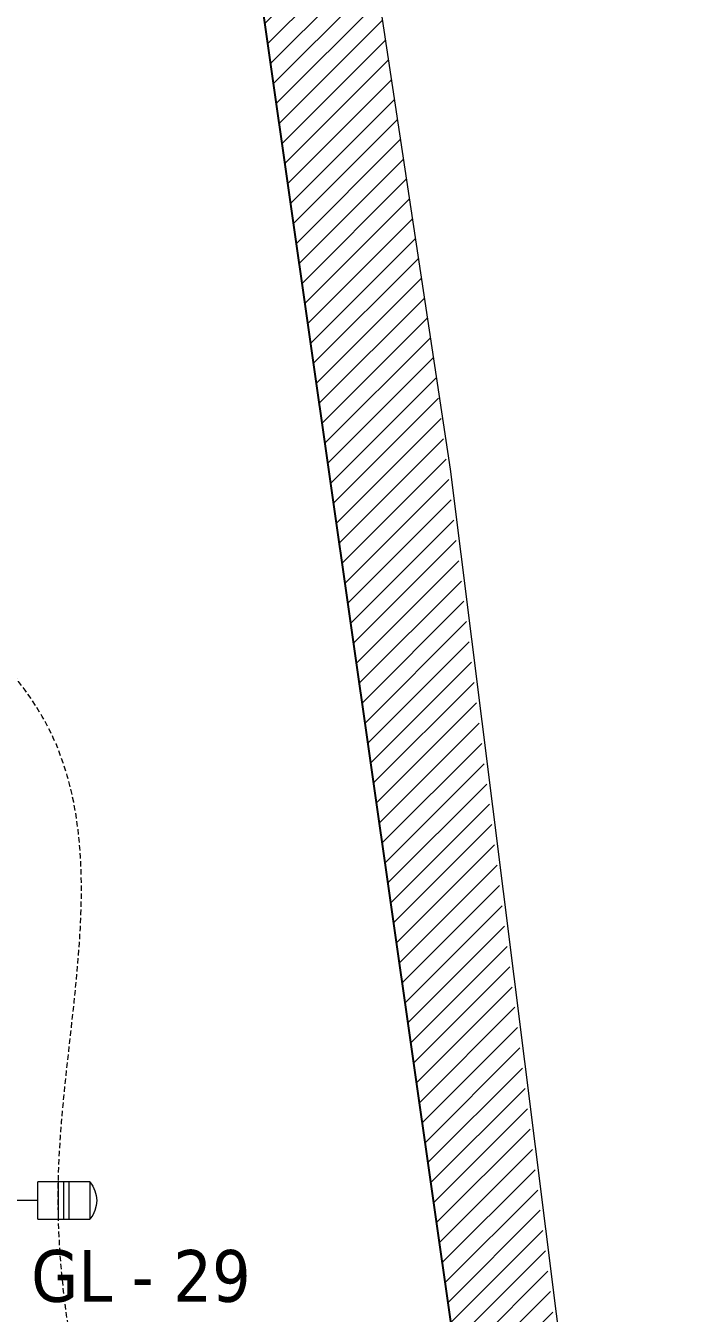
# Model space of a CAD drawing. Header units: inches. Extents: x 109699 to 44449955, y -10987 to 15824140.
# Drawn here: x 193237.9 to 193315.7, y -3267.9 to -3118.4 of the extents above; entities that cross this region are included whole.
import ezdxf

# ---------------------------------------------------------------- set-up
doc = ezdxf.new("R2010")
doc.units = ezdxf.units.IN
doc.header["$LTSCALE"] = 5
doc.header["$MEASUREMENT"] = 0
doc.linetypes.add('DASHED2', pattern=[0.375, 0.25, -0.125])
for name, color, linetype, lineweight in [('E-BK', 1, 'Continuous', 15), ('E-Con-Point', 5, 'DASHED2', 13), ('GL', 7, 'Continuous', 5), ('Ground foor outer wall', 7, 'Continuous', 25), ('HATCH2', 253, 'Continuous', 15), ('WALL-1', 8, 'Continuous', 9)]:
    doc.layers.add(name, color=color, linetype=linetype, lineweight=lineweight)
doc.styles.add('MtXpl_Tahoma', font='tahoma.ttf')

# ---------------------------------------------------------------- blocks, each defined once
blk = doc.blocks.new('bs')
at = {"layer": 'E-BK'}
for p, q in [((-793.6107616202517, 1425.531798899594), (-793.6107616202517, 1433.501113548989)), ((-787.8528887823031, 1433.501113548989), (-793.6107616202514, 1433.501113548989)), ((-787.8528887823031, 1433.501113548989), (-787.8528887823031, 1425.531798899594)), ((-793.6107616202517, 1425.531798899594), (-787.8528887823031, 1425.531798899594)), ((-790.7318252012774, 1425.531798899594), (-790.7318252012774, 1419.63482280183))]:
    blk.add_line(p, q, dxfattribs=at)
at = {"layer": 'E-BK', "color": 5}
for p, q in [((-793.6107616202517, 1430.362221329489), (-787.8528887823031, 1430.362221329489)), ((-793.6107616202517, 1429.516456224291), (-787.8528887823031, 1429.516456224291)), ((-793.6107616202517, 1428.670698148449), (-787.8528887823031, 1428.670698148449))]:
    blk.add_line(p, q, dxfattribs=at)
at = {"layer": 'E-BK'}
blk.add_arc((-790.7318252012773, 1430.221002702818), 4.364332946471941, 48.72674153202249, 131.2732584679775, dxfattribs=at)

msp = doc.modelspace()

# ---------------------------------------------------------------- hatches: boundary and pattern name
at = {"layer": 'HATCH2'}
h = msp.add_hatch(dxfattribs=at)
h.set_pattern_fill('ANSI31', color=256, scale=15, angle=-2.544443745170813e-14)
h.set_pattern_definition([(44.99999999999996, (176657.9388440646, 2531137.985496358), (-1.325825214724776, 1.325825214724777), [])])
edge = h.paths.add_edge_path()
edge.add_line((193264.2072023105, -3393.11951196641), (193264.2072023105, -3405.147079228742))
edge.add_arc((193244.1155671841, -3342.096043291202), 66.17482100353435, 287.6748282563311, 346.4007288213037)
edge.add_line((193308.4351103492, -3357.655712371508), (193298.8597799627, -3266.004473015017))
edge.add_line((193298.8597799627, -3266.004473015017), (193285.3351319712, -3158.065355993158))
edge.add_line((193285.3351319712, -3158.065355993158), (193252.9232859652, -2943.457435507144))
edge.add_line((193252.9232859652, -2943.457435507144), (193242.4893356996, -2888.717385327725))
edge.add_line((193242.4893356996, -2888.717385327725), (193239.9411701928, -2888.892131801977))
edge.add_line((193239.9411701929, -2888.892131801977), (193235.7140620895, -2889.182015734541))
edge.add_line((193235.7140620895, -2889.182015734541), (193232.8475141132, -2889.378596039305))
edge.add_line((193232.8475141131, -2889.378596039305), (193299.2293080924, -3353.134616567555))
edge.add_arc((193244.0094836745, -3340.098577581162), 56.73770634426707, 290.8537667393117, 346.7170746799674, ccw=False)

# ---------------------------------------------------------------- linework, layer by layer
at = {"layer": 'E-Con-Point', "ltscale": 0.5}
msp.add_spline([(193221.2236216675, -3659.788532685595, 0.5590410111768203), (193277.3515625, -3637.546875, 0.6832439349145716), (193293.00390625, -3628.1953125, 0.6832439349145716), (193307.77734375, -3605.37890625), (193314.57421875, -3566.1328125), (193265.7734375, -3386.7421875), (193262.9588560395, -3369.304684478221, 0.4783989405265523), (193254.8872004331, -3317.709452745945), (193241.6740033845, -3252.614481595286, 0.2846634290586749), (193240.38671875, -3199.6484375, 0.2846634290586749), (193216.1189956437, -3167.624387128682, 0.6882906862028894), (193215, -3145.09765625, 0.6882906862028894), (193216.1919348215, -3054.962439762261, -0.09428638282484059), (193210.3468670681, -2958.144753783602, 0.9022312606696126)], degree=3, dxfattribs=at)
at = {"layer": 'Ground foor outer wall', "elevation": 15.01535293625372}
msp.add_lwpolyline([(193202.7142326701, -2891.445057058523), (193232.8475141131, -2889.378596039305), (193299.2293080924, -3353.13461656757, -0.2486945884959753), (193264.2072023105, -3393.11951196641)], format="xyb", dxfattribs=at)
at = {"layer": 'WALL-1'}
msp.add_lwpolyline([(193240.6665829707, -2878.818898212447), (193240.6665829707, -2878.818898212447), (193254.7434073065, -2955.263312255314), (193287.1552533125, -3169.871232741329), (193300.679901304, -3277.810349763187), (193320.2088678249, -3449.580448578394), (193334.1122331476, -3585.029801136165), (193354.2410095395, -3744.135978512282), (193365.4325034156, -3835.40874693664), (193370.6715127444, -3883.928132422085), (193368.2972558558, -3927.099831079415), (193359.26665382, -3957.826945758707), (193338.6745676454, -3992.483664249352), (193321.4171512547, -4018.511364481228)], dxfattribs=at)

# ---------------------------------------------------------------- block references
at = {"layer": 'E-BK', "color": 5, "xscale": -0.7528878284414805, "yscale": 0.7528878284501843, "zscale": 0.7528878284442684, "rotation": 269.9991720482258}
msp.add_blockref('bs', (192166.0537955169, -2659.434087733547, 0.2846634290586749), dxfattribs=at)

# ---------------------------------------------------------------- texts
at = {"layer": 'GL', "color": 7, "style": 'MtXpl_Tahoma'}
msp.add_text('GL - 29', height=6, rotation=359.9999999999999, dxfattribs=at).set_placement((193238.5178630931, -3266.523690076951, 0.2846634290586749))

doc.saveas('drawing.dxf')
